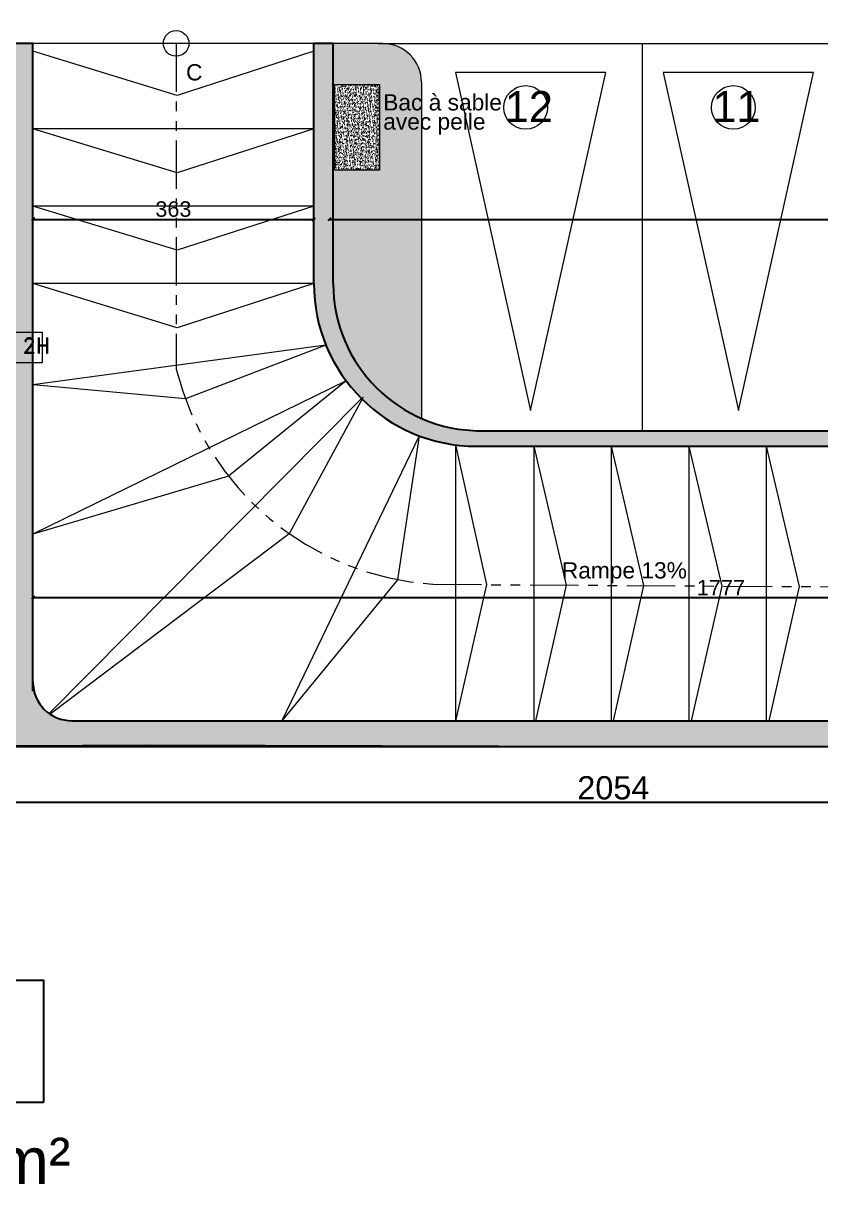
# Model space of a CAD drawing. Header units: millimetres. Extents: x 2804 to 3317, y 6834 to 7064.
# Drawn here: x 2962.81 to 2973.11, y 6914.82 to 6929.82 of the extents above; entities that cross this region are included whole.
import ezdxf

# ---------------------------------------------------------------- set-up
doc = ezdxf.new("R2010")
doc.units = ezdxf.units.MM
doc.header["$PDMODE"] = 1
doc.linetypes.add('PHANTOM2', pattern=[1.25, 0.625, -0.125, 0.125, -0.125, 0.125, -0.125])
for name, color, linetype, lineweight in [('cotation', 3, 'Continuous', 30), ('Hachures', 8, 'Continuous', 20), ('Murs', 11, 'Continuous', 40), ('SECURITE', 2, 'Continuous', 0), ('SECURITE INCENDIE', 190, 'Continuous', 20), ('Trottoires', 140, 'Continuous', 30), ('zin fin', 6, 'Continuous', 9), ('Zin mur', 30, 'Continuous', 30)]:
    doc.layers.add(name, color=color, linetype=linetype, lineweight=lineweight)
doc.layers.add('zin hatch mur', color=8, linetype='Continuous')
doc.layers.add('zin hatch2', color=7, linetype='Continuous', lineweight=40, true_color=0xffe699)
doc.layers.get('zin hatch2').off()
doc.styles.add('ARIAL', font='arial.ttf')
doc.styles.add('PA3', font='arial.ttf', dxfattribs={"height": 3})
doc.styles.add('ROMAND', font='ROMAND.shx')
doc.styles.get("Standard").update_dxf_attribs({"font": 'arial.ttf'})
doc.dimstyles.new('cotation 100', dxfattribs={"dimtxt": 0.2, "dimasz": 0.04, "dimexe": 0, "dimexo": 0, "dimgap": 0.03, "dimtad": 1, "dimdec": 0, "dimlfac": 100, "dimdsep": 46, "dimtxsty": 'ARIAL', "dimblk": 'OBLIQUE', "dimcen": 0.09, "dimse1": 1, "dimse2": 1, "dimclrd": 256, "dimclre": 256, "dimclrt": 256, "dimadec": 3, "dimazin": 2, "dimtfac": 1, "dimtdec": 0, "dimtofl": 0, "dimtmove": 1, "dimatfit": 3, "dimfxl": 0, "dimtolj": 1, "dimtzin": 0, "dimlwd": -1, "dimlwe": -1, "dimarcsym": 0})

# ---------------------------------------------------------------- blocks, each defined once
blk = doc.blocks.new('hath ss')
at = {"layer": 'zin hatch mur'}
h = blk.add_hatch(color=256, dxfattribs=at)
h.dxf.hatch_style = 1
edge = h.paths.add_edge_path()
edge.add_line((2929.468044872061, 6962.287933314338), (2929.468044872061, 6958.257839749308))
edge.add_line((2929.468044872061, 6958.257839749308), (2928.103385533233, 6958.257839749295))
edge.add_line((2928.103385533233, 6958.257839749295), (2928.103385533232, 6958.057839749295))
edge.add_line((2928.103385533232, 6958.057839749295), (2929.468017006497, 6958.057839749308))
edge.add_line((2929.468017006497, 6958.057839749308), (2929.468183460402, 6956.857839749299))
edge.add_line((2929.468183460402, 6956.857839749299), (2928.227189852235, 6956.857839749299))
edge.add_line((2928.227189852235, 6956.857839749299), (2928.227189852236, 6954.4578397493))
edge.add_line((2928.227189852236, 6954.4578397493), (2928.468504648742, 6954.4578397493))
edge.add_line((2928.468504648742, 6954.4578397493), (2928.468185612089, 6956.757839749297))
edge.add_line((2928.468185612089, 6956.757839749297), (2929.468197331561, 6956.757839749294))
edge.add_line((2929.468197331561, 6956.757839749294), (2929.468655075991, 6953.543593723995))
edge.add_line((2929.468655075991, 6953.543593723995), (2927.265457424677, 6953.542925560973))
edge.add_line((2927.265457424677, 6953.542925560973), (2927.095838434061, 6958.057839749296))
edge.add_line((2927.095838434061, 6958.057839749296), (2927.203385533232, 6958.057839749297))
edge.add_line((2927.203385533232, 6958.057839749297), (2927.203385533231, 6958.257839749297))
edge.add_line((2927.203385533231, 6958.257839749297), (2927.085817956773, 6958.257839749296))
edge.add_line((2927.085817956773, 6958.257839749296), (2926.983751474773, 6960.487933314338))
edge.add_line((2926.983751474773, 6960.487933314338), (2927.086107787337, 6960.487933314338))
edge.add_line((2927.086107787337, 6960.487933314338), (2927.086107787337, 6960.687933314338))
edge.add_line((2927.086107787337, 6960.687933314338), (2926.977068431133, 6960.687933314338))
edge.add_line((2926.977068431133, 6960.687933314338), (2926.501199907243, 6974.739394044477))
edge.add_line((2926.501199907243, 6974.739394044477), (2926.147125804823, 6974.73969607971))
edge.add_line((2926.147125804823, 6974.73969607971), (2926.939777491692, 6953.207876604984))
edge.add_line((2926.939777491692, 6953.207876604984), (2935.32899645099, 6953.2096866864))
edge.add_line((2935.32899645099, 6953.2096866864), (2935.32899645099, 6953.542865271134))
edge.add_line((2935.32899645099, 6953.542865271134), (2930.220816412379, 6953.542865271134))
edge.add_arc((2930.219560059664, 6954.043786702872), 0.5009230072540808, 181.1784986156843, 270.14370229075, ccw=False)
edge.add_line((2929.718743011583, 6954.033484103784), (2929.718655085176, 6962.287933314338))
edge.add_line((2929.718655085176, 6962.287933314338), (2929.468044872061, 6962.287933314338))
h.paths.add_polyline_path([(2928.185817956773, 6961.987933314338), (2928.285817956774, 6961.987933314337), (2928.285817956772, 6962.187933314339), (2929.468044872061, 6962.187933314338), (2929.468316849023, 6962.287933314338), (2928.185817956773, 6962.287933314338)], flags=17)
h.paths.add_polyline_path([(2928.285817956778, 6961.087933314338), (2928.185817956773, 6961.087933314339), (2928.185817956773, 6960.687933314338), (2927.986107787337, 6960.687933314338), (2927.986107787337, 6960.487933314338), (2928.185817956773, 6960.487933314338), (2928.185817956773, 6958.257839749296), (2928.285817956793, 6958.257839749297)], flags=17)
h = blk.add_hatch(color=256, dxfattribs=at)
h.dxf.hatch_style = 1
h.paths.add_polyline_path([(2947.400797163159, 6960.828137128381), (2947.100796024165, 6960.828137128381), (2947.110551368689, 6957.287942760412), (2939.762989993411, 6957.287942760415), (2939.762989993411, 6957.087942760414), (2947.411103626832, 6957.087942760411)])
edge = h.paths.add_edge_path()
edge.add_line((2939.762989993411, 6957.287942760415), (2935.445763138912, 6957.287942760416))
edge.add_arc((2935.496931445124, 6959.18842242699), 1.901168366721348, 180.0144557794348, 268.4577472986964, ccw=False)
edge.add_line((2933.595763138913, 6959.187942760415), (2933.595763138912, 6962.287942545221))
edge.add_line((2933.595763138912, 6962.287942545221), (2933.345763138913, 6962.287943027022))
edge.add_line((2933.345763138913, 6962.287943027022), (2933.345763138913, 6959.187942760415))
edge.add_arc((2935.445763138913, 6959.187942760415), 2.100000000000364, 180, 269.9999999999752)
edge.add_line((2935.445763138912, 6957.087942760415), (2939.762989993411, 6957.087942760414))
edge.add_line((2939.762989993411, 6957.087942760414), (2939.762989993411, 6957.287942760415))
h = blk.add_hatch(color=256, dxfattribs=at)
h.dxf.hatch_style = 1
h.paths.add_polyline_path([(2947.482147331083, 6953.542865271133), (2935.32899645099, 6953.542865271134), (2935.32899645099, 6953.2096866864), (2947.484567899446, 6953.212309406594)])
blk = doc.blocks.new('terr')
at = {"layer": 'Murs', "lineweight": 9, "elevation": 2.964697999999999, "flags": 128}
blk.add_lwpolyline([(3004.88875774138, 7091.563490523779), (3006.462248856111, 7091.557422067066), (3010.805970935986, 7091.591139217298), (3010.798301041902, 7087.658433962584), (3010.827562492061, 7083.143927159968), (3010.893102462469, 7079.250880804534), (3010.862475253417, 7070.850592268124), (3010.940634816894, 7067.214698092689), (3007.59465612951, 7067.20745697116), (2999.183153466893, 7067.217819812962), (2994.663334571409, 7067.229083011903), (2990.397147156965, 7067.20896379522)], dxfattribs=at)
blk = doc.blocks.new('_Oblique')
at = {"color": 0, "linetype": 'ByBlock', "lineweight": -2}
blk.add_line((-0.5, -0.5), (0.5, 0.5), dxfattribs=at)
blk = doc.blocks.new('*D208')
at = {"layer": 'cotation', "transparency": 16777216}
blk.add_line((2980.702365987927, 6922.403314658611), (2962.937142074389, 6922.403314658611), dxfattribs=at)
at = {"layer": 'Defpoints', "color": 0, "transparency": 16777216}
for p in [(2962.937142074389, 6922.403314658611), (2962.937142074389, 6921.469224659632), (2980.702365987927, 6920.73505693015, -2.964698000000022)]:
    blk.add_point(p, dxfattribs=at)
at = {"layer": 'cotation', "transparency": 16777216, "xscale": 0.04, "yscale": 0.04, "zscale": 0.04, "rotation": 180}
blk.add_blockref('_Oblique', (2962.937142074389, 6922.403314658611), dxfattribs=at)
at = {"layer": 'cotation', "transparency": 16777216, "xscale": 0.04, "yscale": 0.04, "zscale": 0.04}
blk.add_blockref('_Oblique', (2980.702365987927, 6922.403314658611), dxfattribs=at)
at = {"layer": 'cotation', "transparency": 16777216, "insert": (2971.819754031158, 6922.533723935555), "char_height": 0.2, "attachment_point": 5, "style": 'ARIAL'}
blk.add_mtext('\\A1;1777', dxfattribs=at)
blk = doc.blocks.new('*D215')
at = {"layer": 'cotation', "transparency": 16777216}
blk.add_line((2966.764250128126, 6927.289932457221), (2980.319775668653, 6927.289932457221), dxfattribs=at)
at = {"layer": 'Defpoints', "color": 0, "transparency": 16777216}
for p in [(2980.319775668653, 6927.922100418884), (2966.764250128126, 6927.752944343341), (2980.319775668653, 6927.289932457221)]:
    blk.add_point(p, dxfattribs=at)
at = {"layer": 'cotation', "transparency": 16777216, "xscale": 0.04, "yscale": 0.04, "zscale": 0.04, "rotation": 180}
blk.add_blockref('_Oblique', (2966.764250128126, 6927.289932457221), dxfattribs=at)
at = {"layer": 'cotation', "transparency": 16777216, "xscale": 0.04, "yscale": 0.04, "zscale": 0.04}
blk.add_blockref('_Oblique', (2980.319775668653, 6927.289932457221), dxfattribs=at)
at = {"layer": 'cotation', "transparency": 16777216, "insert": (2973.54201289839, 6927.422115267589), "char_height": 0.2, "attachment_point": 5, "style": 'ARIAL'}
blk.add_mtext('\\A1;1356', dxfattribs=at)
blk = doc.blocks.new('*D214')
at = {"layer": 'cotation', "transparency": 16777216}
blk.add_line((2962.937142074389, 6927.289932457221), (2966.564250128126, 6927.289932457221), dxfattribs=at)
at = {"layer": 'Defpoints', "color": 0, "transparency": 16777216}
for p in [(2962.937142074389, 6927.772483231006), (2966.564250128126, 6927.757769933749), (2966.564250128126, 6927.289932457221)]:
    blk.add_point(p, dxfattribs=at)
at = {"layer": 'cotation', "transparency": 16777216, "xscale": 0.04, "yscale": 0.04, "zscale": 0.04, "rotation": 180}
blk.add_blockref('_Oblique', (2962.937142074389, 6927.289932457221), dxfattribs=at)
at = {"layer": 'cotation', "transparency": 16777216, "xscale": 0.04, "yscale": 0.04, "zscale": 0.04}
blk.add_blockref('_Oblique', (2966.564250128126, 6927.289932457221), dxfattribs=at)
at = {"layer": 'cotation', "transparency": 16777216, "insert": (2964.750696101258, 6927.422115267589), "char_height": 0.2, "attachment_point": 5, "style": 'ARIAL'}
blk.add_mtext('\\A1;363', dxfattribs=at)
blk = doc.blocks.new('*D219')
at = {"layer": 'cotation', "transparency": 16777216}
blk.add_line((2960.158419589094, 6919.76174058478), (2980.703209996848, 6919.76617338639), dxfattribs=at)
at = {"layer": 'Defpoints', "color": 0, "transparency": 16777216}
for p in [(2960.158264480905, 6920.480623476587), (2980.703054888659, 6920.485056278196), (2980.703209996848, 6919.76617338639)]:
    blk.add_point(p, dxfattribs=at)
at = {"layer": 'cotation', "transparency": 16777216, "xscale": 0.04, "yscale": 0.04, "zscale": 0.04}
for p, rotation in [((2960.158419589094, 6919.76174058478), 180.0123622979182), ((2980.703209996848, 6919.76617338639), 0.01236229791820664)]:
    blk.add_blockref('_Oblique', p, dxfattribs=dict(at, rotation=rotation))
at = {"layer": 'cotation', "transparency": 16777216, "insert": (2970.430775271289, 6919.947128877638), "char_height": 0.3, "attachment_point": 5, "rotation": 0.012362297918206644, "style": 'ARIAL'}
blk.add_mtext('\\A1;2054', dxfattribs=at)
blk = doc.blocks.new('sec ss')
at = {"layer": 'SECURITE INCENDIE', "true_color": 0x939598}
h = blk.add_hatch(dxfattribs=at)
h.set_pattern_fill('AR-CONC', color=252, scale=0.009179999999999999, angle=270.3257713763204, style=0)
h.set_pattern_definition([(320.3257713763203, (3096.619076554137, 5173.535961810562), (-0.005386177432973906, -0.0658761740583854), [0.006885, -0.07573500000000002]), (265.3257713763203, (3096.619076554137, 5173.535961810562), (0.06897770018098796, 0.01312977478622419), [0.005507999999999993, -0.06058799999999998]), (10.77717137632037, (3096.618627706441, 5173.530472129566), (0.06359148110568592, -0.05274644841399493), [0.005851349441999974, -0.06436484588159967]), (316.5099713763204, (3096.637436257309, 5173.536066200976), (-0.01463735122510523, -0.09805753762414589), [0.01032749999999999, -0.1136024999999999]), (6.961371376320306, (3096.636216473039, 5173.527894740309), (0.0899104242388598, -0.08529220661588244), [0.008777024438399977, -0.09654725339999981]), (261.5099713763204, (3096.637436257309, 5173.536066200976), (0.08991049085716057, -0.08529213642986878), [0.008262000000000004, -0.09088200000000005]), (291.3257713763203, (3096.632898526843, 5173.526860251758), (-0.0366482598575559, -0.05500532942654943), [0.006884999999999973, -0.0757349999999996]), (236.3257713763204, (3096.632898526843, 5173.526860251758), (0.06669469705947399, -0.02195749285187682), [0.005507999999999996, -0.06058799999999999]), (341.7771713763204, (3096.629844502169, 5173.522276476247), (0.03004637695628357, -0.07696284507024122), [0.005851349441999997, -0.06436484588159998]), (307.8257713763204, (3096.619076554137, 5173.535961810562), (0.03056550867654517, -0.0009425020356700771), [0, -0.05985359999999993, 0, -0.06150599999999994, 0, -0.06081749999999995]), (277.8257713763203, (3096.619076554137, 5173.535961810562), (0.03634371959204972, -0.02394352916672188), [0, -0.0350676, 0, -0.0584766, 0, -0.02317950000000001]), (237.8257713763203, (3096.618960158772, 5173.556432879661), (-0.001791874026831164, -0.04901588008656901), [0, -0.02294999999999993, 0, -0.07160399999999979, 0, -0.09501299999999974]), (227.8257713763204, (3096.618907963622, 5173.565612731275), (0.009493884069925962, -0.05348337497705011), [0, -0.02983500000000001, 0, -0.04755239999999999, 0, -0.06747299999999999])])
h.paths.add_polyline_path([(2586.471376226849, 6725.047958090544), (2586.471376226849, 6723.941717358881), (2587.048781906578, 6723.941717358881), (2587.048781906578, 6725.047958090544)])
at = {"layer": 'SECURITE', "color": 252, "true_color": 0x939598}
for p, q in [((2581.12556548873, 6721.849863354548), (2582.693904419519, 6721.849863354548)), ((2582.693904419519, 6721.849863354548), (2582.693904419519, 6721.45360632519)), ((2582.693904419519, 6721.45360632519), (2581.12556548873, 6721.45360632519))]:
    blk.add_line(p, q, dxfattribs=at)
at = {"layer": 'SECURITE INCENDIE', "color": 252, "true_color": 0x939598}
blk.add_lwpolyline([(2586.471376226849, 6725.047958090544), (2587.048781906578, 6725.047958090544), (2587.048781906578, 6723.941717358881), (2586.471376226849, 6723.941717358881)], close=True, dxfattribs=at)
blk.add_circle((2584.424095453845, 6725.57709755665), 0.1651973141158862, dxfattribs=at)
at = {"layer": 'SECURITE', "color": 252, "true_color": 0x939598, "style": 'ROMAND'}
blk.add_text('Paroi CF 2H', height=0.198, dxfattribs=at).set_placement((2581.143594986925, 6721.574879433619, -0.0002573596646323971))
at = {"layer": 'SECURITE INCENDIE', "color": 252, "true_color": 0x939598, "style": 'PA3', "text_generation_flag": 6}
for s, p in [('Bac à sable', (2587.097818096076, 6724.711332722773)), ('avec pelle', (2587.097818096076, 6724.46327168627))]:
    blk.add_text(s, height=0.21, rotation=180, dxfattribs=at).set_placement(p)
at = {"layer": 'SECURITE INCENDIE', "color": 252, "true_color": 0x939598, "char_height": 0.21, "attachment_point": 5, "style": 'PA3'}
for s, insert in [('\\A1;C', (2584.65780969941, 6725.202696357087)), ('\\A1;Rampe 13%', (2590.210897111265, 6718.740175902423))]:
    blk.add_mtext(s, dxfattribs=dict(at, insert=insert))

msp = doc.modelspace()

# ---------------------------------------------------------------- hatches: boundary and pattern name
at = {"layer": 'Hachures'}
h = msp.add_hatch(dxfattribs=at)
h.set_pattern_fill('AR-HBONE', color=256, scale=0.001)
h.set_pattern_definition([(45, (0, 0), (1.4210854715202e-17, 0.1436840979371065), [0.3048, -0.1016]), (135, (0.071842, 0.071842), (1.4210854715202e-17, 0.1436840979371065), [0.3048, -0.1016])])
h.paths.add_polyline_path([(2961.404304945986, 6927.960680185941), (2961.404304945986, 6929.560680185942), (2960.140488198683, 6929.560680185943), (2960.195555420347, 6927.96068018594)])
h.paths.add_polyline_path([(2973.800885213421, 6940.000690411982), (2973.800885213416, 6941.400690411783), (2972.70088521341, 6941.400690411785), (2972.700885213414, 6941.10069041179), (2963.054384060378, 6941.100690411788), (2963.054384060378, 6940.000690411588)])
h.paths.add_polyline_path([(2975.798450567962, 6943.88471809034), (2975.798450567961, 6940.000690411613), (2977.874135789923, 6940.000690411961), (2977.874135789924, 6943.88471809034)])
h.paths.add_polyline_path([(2966.814250128126, 6929.033861937104), (2967.360898364451, 6929.033861937103), (2967.36089836445, 6927.927621205441), (2966.814250128126, 6927.92762120544)], flags=17)
edge = h.paths.add_edge_path()
edge.add_arc((2967.45438406038, 6929.060689513184), 0.4999999999972715, 359.9999999997916, 450.0000000000521)
edge.add_line((2967.454384060379, 6929.560689513181), (2966.814250128126, 6929.560689416823))
edge.add_line((2966.814250128126, 6929.560689416823), (2966.814250128126, 6926.460689632018))
edge.add_arc((2968.693661040549, 6926.447209779149), 1.87945925312771, 179.5890598328852, 246.8371683258359)
edge.add_line((2967.954384060378, 6924.719252421239), (2967.954384060377, 6929.060689513182))

# ---------------------------------------------------------------- linework, layer by layer
at = {"layer": 'zin fin'}
for p, q in [((2966.564220027634, 6929.560680185958), (2962.937142074388, 6929.56068018594)), ((2967.454384060379, 6929.560689513182), (2966.814250128126, 6929.560689513183)), ((2967.399976177939, 6929.560689632019), (2980.329038357904, 6929.560689632014)), ((2970.804384060378, 6929.560689632014), (2970.804384060376, 6924.560689632017)), ((2967.954384060378, 6929.060689513181), (2967.954384060378, 6924.719252421239)), ((2966.564250128126, 6928.460687754735), (2962.937142074388, 6928.460687754735)), ((2966.564250128126, 6927.460680304775), (2962.937142074388, 6927.460680304775)), ((2966.564250128126, 6926.460689632017), (2962.937142074388, 6926.460672854814)), ((2966.719913318871, 6925.6672450075), (2962.937142074389, 6925.152280534943)), ((2966.980128200644, 6925.206204345784), (2962.937142074389, 6923.226405979906)), ((2967.179325887634, 6924.975765391526), (2963.148812686189, 6920.907114920774)), ((2967.92434540892, 6924.495354798842), (2966.149115413441, 6920.815612142736)), ((2968.394217727925, 6924.378123305861), (2968.394217727926, 6920.815672432577)), ((2969.404317011723, 6924.360689632017), (2969.404317011723, 6920.815612142736)), ((2970.404339361273, 6924.360689632017), (2970.404339361273, 6920.815612142736)), ((2971.404361710824, 6924.360689632017), (2971.404361710824, 6920.815612142736)), ((2972.404384060374, 6924.360689632017), (2972.404384060374, 6920.815612142736))]:
    msp.add_line(p, q, dxfattribs=at)
for points in [[(2966.564220027635, 6929.460680304791), (2964.799591240479, 6928.891279265308), (2962.937142074388, 6929.460680304774)], [(2969.363350399494, 6924.822036273735), (2970.332006323997, 6929.187312888284), (2968.394694474992, 6929.187312888284), (2969.363350399494, 6924.822036273735)], [(2972.044640622532, 6924.822036273735), (2973.013296547034, 6929.187312888284), (2971.07598469803, 6929.187312888284), (2972.044640622532, 6924.822036273735)], [(2966.564250128126, 6928.460687754735), (2964.799591240479, 6927.891286715269), (2962.937142074388, 6928.460687754735)], [(2966.564250128126, 6927.460680304775), (2964.799591240479, 6926.891279265309), (2962.937142074388, 6927.460680304775)], [(2966.564250128126, 6926.460689632017), (2964.799591240479, 6925.891271815349), (2962.937142074388, 6926.460672854814)], [(2966.719913318871, 6925.6672450075), (2964.906290121805, 6924.970536027328), (2962.93981331873, 6925.152644182609)], [(2966.980128200644, 6925.206204345784), (2965.462431839364, 6923.973326450515), (2962.937142074389, 6923.226405979906)], [(2967.198900301349, 6924.995525021031), (2966.246464632742, 6923.231074549419), (2963.160691862045, 6920.898983804151)], [(2967.92434540892, 6924.495354798842), (2967.645211197081, 6922.637039252437), (2966.149115413441, 6920.815612142736)], [(2968.394217727925, 6924.378123305861), (2968.792964875805, 6922.572958688181), (2968.394217727926, 6920.815672432577)], [(2969.404317011723, 6924.360689632017), (2969.822034493088, 6922.566775153023), (2969.425643416793, 6920.815612142736)], [(2970.404339361273, 6924.360689632016), (2970.822020736737, 6922.560766375783), (2970.427418372638, 6920.815612142736)], [(2971.404398960241, 6924.356829626322), (2971.832117607492, 6922.554696845201), (2971.437503185921, 6920.815612142736)], [(2972.404384060374, 6924.360689632017), (2972.832043409674, 6922.548688431145), (2972.436710933483, 6920.815612142736)]]:
    msp.add_lwpolyline(points, dxfattribs=at)
at = {"layer": 'zin fin', "linetype": 'PHANTOM2'}
msp.add_lwpolyline([(2964.787667086846, 6929.560680185949), (2964.787667086866, 6925.357885562084, 0.326527960366707), (2968.104908909758, 6922.577093120084), (2980.664390684216, 6922.501624953681)], format="xyb", dxfattribs=at)
at = {"layer": 'zin fin'}
for centre in [(2969.29949348455, 6928.735849193487), (2971.980783707587, 6928.735849193487)]:
    msp.add_circle(centre, 0.2819245337823304, dxfattribs=at)
msp.add_arc((2967.454384060378, 6929.060689513181), 0.5, 0, 89.99999999988337, dxfattribs=at)
at = {"layer": 'Zin mur'}
for p, q in [((2962.937142074388, 6929.56068018594), (2961.404304945986, 6929.56068018594)), ((2966.814250128126, 6929.560689416823), (2966.564250128126, 6929.560689898624)), ((2962.937142074388, 6928.460680304774), (2962.937166442405, 6928.460680304774)), ((2968.664250128126, 6924.560689632018), (2980.329038357903, 6924.560689632014)), ((2968.664250128126, 6924.360689632017), (2980.629590616045, 6924.360689632013)), ((2963.439303401593, 6920.815612142736), (2980.702144010326, 6920.815612142736)), ((2960.158264480905, 6920.480623476587), (2980.703054888659, 6920.485056278196))]:
    msp.add_line(p, q, dxfattribs=at)
at = {"layer": 'Zin mur', "ltscale": 0.02}
for p, q in [((2962.937142074389, 6921.19560747138), (2962.937142074389, 6929.560680185941)), ((2966.564250128126, 6926.460689632017), (2966.564250128126, 6929.560689898625)), ((2966.814250128126, 6926.460689632017), (2966.814250128126, 6929.560689416823))]:
    msp.add_line(p, q, dxfattribs=at)
at = {"layer": 'Zin mur'}
msp.add_lwpolyline([(2963.074288071945, 6915.882921492771), (2957.090265486248, 6915.882921492771), (2957.090265486248, 6917.464968939537), (2963.074288071945, 6917.464968939537)], close=True, dxfattribs=at)
for centre, radius in [((2968.664250128126, 6926.460689632017), 2.1), ((2968.714250128126, 6926.460689632017), 1.9)]:
    msp.add_arc(centre, radius, 180, 269.9999999999843, dxfattribs=at)
at = {"layer": 'Zin mur', "ltscale": 0.02}
msp.add_arc((2963.437142074389, 6921.31560747138), 0.5, 180, 270.2476706251919, dxfattribs=at)

# ---------------------------------------------------------------- block references
at = {"layer": 'SECURITE', "color": 214, "true_color": 0xa81592}
msp.add_blockref('sec ss', (380.3621164578726, 203.9859038465593), dxfattribs=at)
at = {"layer": 'Trottoires'}
msp.add_blockref('terr', (-30.23286896602713, -146.7308366572042, -5.92939600000002), dxfattribs=at)
at = {"layer": 'zin hatch2'}
msp.add_blockref('hath ss', (33.21848698921349, -32.72725312839793), dxfattribs=at)

# ---------------------------------------------------------------- texts
at = {"layer": 'zin fin', "char_height": 0.4, "attachment_point": 1}
for s, insert in [('12', (2969.029140248287, 6928.947265846018)), ('11', (2971.710430471325, 6928.947265846018))]:
    msp.add_mtext_dynamic_manual_height_columns(s, width=1.391876127519026, gutter_width=12.5, heights=[0], dxfattribs=dict(at, insert=insert))
at = {"layer": 'Zin mur', "insert": (2957.692363052679, 6915.430920490327), "char_height": 0.6, "attachment_point": 1}
msp.add_mtext_dynamic_manual_height_columns('Surface: 509m² ', width=34.10317098284077, gutter_width=12.5, heights=[0], dxfattribs=at)

# ---------------------------------------------------------------- dimensions: what is measured, and where the dimension line sits
at = {"layer": 'cotation'}
for base, p1, p2, picture, middle in [((2980.319775668653, 6927.289932457221), (2966.764250128126, 6927.752944343341), (2980.319775668653, 6927.922100418884), '*D215', (2973.54201289839, 6927.422115267589)), ((2966.564250128126, 6927.289932457221), (2962.937142074389, 6927.772483231006), (2966.564250128126, 6927.757769933749), '*D214', (2964.750696101258, 6927.422115267589)), ((2962.937142074389, 6922.403314658611), (2980.702365987927, 6920.73505693015, -2.964698000000022), (2962.937142074389, 6921.469224659632), '*D208', (2971.819754031158, 6922.533723935555))]:
    dim = msp.add_linear_dim(base=base, p1=p1, p2=p2, dimstyle='cotation 100', dxfattribs=at)
    dim.commit()
    dim.dimension.update_dxf_attribs({"geometry": picture, "text_midpoint": middle})
dim = msp.add_aligned_dim(p1=(2960.158264480905, 6920.480623476587), p2=(2980.703054888659, 6920.485056278196), distance=-0.7188829085393493, dimstyle='cotation 100', override={"dimtxt": 0.3}, dxfattribs=at)
dim.commit()
dim.dimension.update_dxf_attribs({"geometry": '*D219', "text_midpoint": (2970.430775271289, 6919.947128877638)})

doc.saveas('drawing.dxf')
